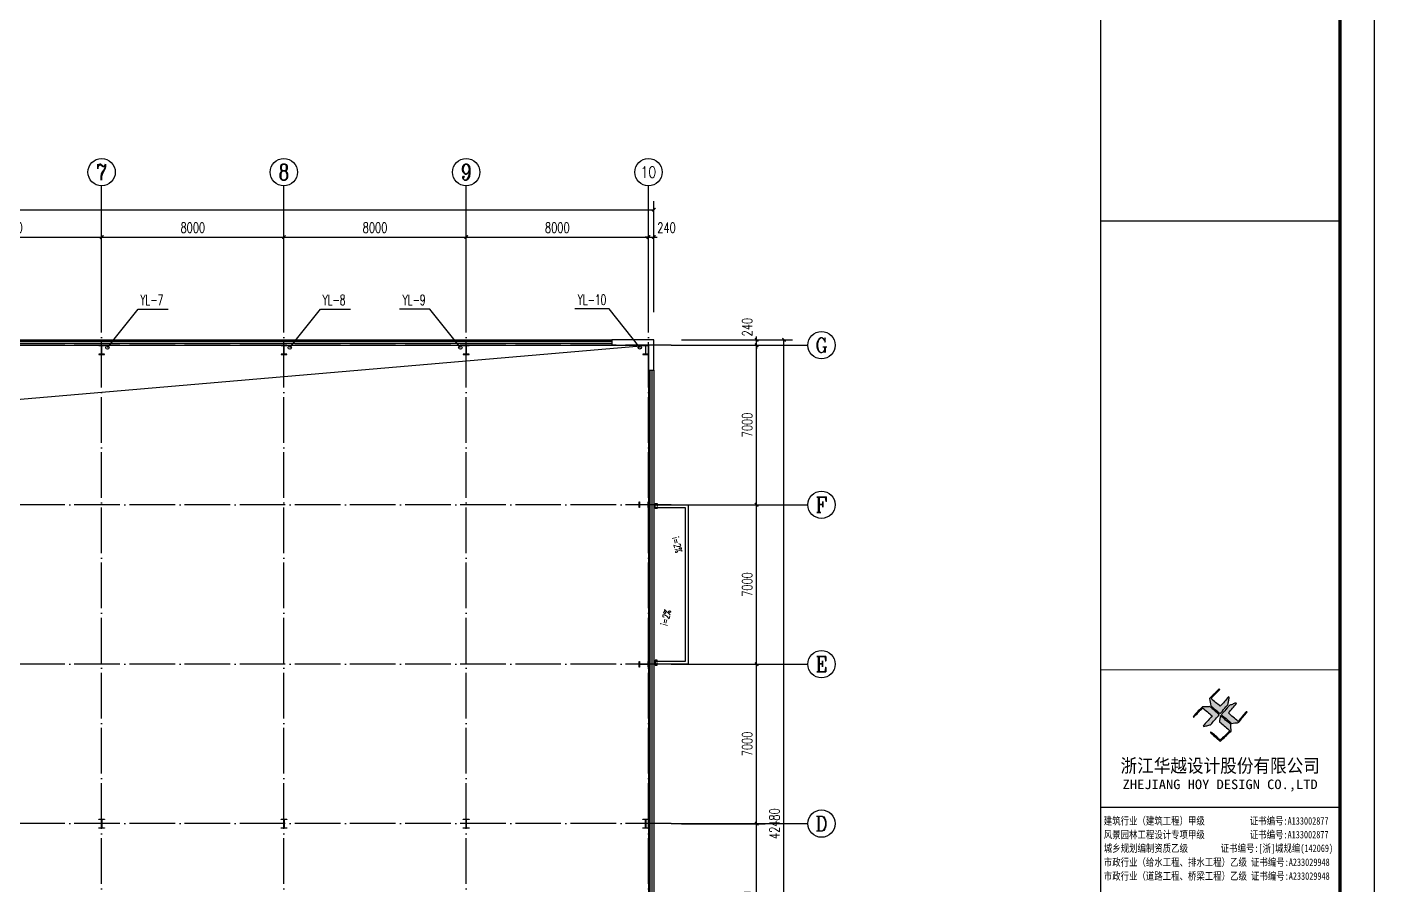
# Model space of a CAD drawing. Extents: x -173214 to 1102988, y -234847 to 675458.
# Drawn here: x 237987 to 297117, y 353760 to 391428 of the extents above; entities that cross this region are included whole.
import ezdxf
from ezdxf.enums import TextEntityAlignment as Align

# ---------------------------------------------------------------- set-up
doc = ezdxf.new("R2010")
doc.units = 0
doc.header["$LTSCALE"] = 1000
doc.header["$MEASUREMENT"] = 0
doc.linetypes.add('DASH', pattern=[0.35, 0.25, -0.1])
doc.linetypes.add('DOTE', pattern=[2.42, 2, -0.2, 0.02, -0.2])
doc.layers.get('Defpoints').update_dxf_attribs({"color": 250})
for name, color, linetype in [('0 - 屋顶线', 150, 'Continuous'), ('0 - 梁柱', 3, 'Continuous'), ('0-建筑立面', 255, 'Continuous'), ('AXIS', 171, 'Continuous'), ('AXIS_TEXT', 7, 'Continuous'), ('DIM_SYMB', 171, 'Continuous'), ('DIM_雨水', 3, 'Continuous'), ('DOTE', 8, 'DOTE'), ('LVTRY', 6, 'Continuous'), ('PUB_TEXT', 7, 'Continuous'), ('PUB_TITLE', 171, 'Continuous'), ('TK', 4, 'Continuous'), ('TWT_TEXT', 7, 'Continuous'), ('VPIPE-雨水', 4, 'Continuous'), ('WALL-PARAPET', 6, 'Continuous'), ('WINDOW', 140, 'Continuous')]:
    doc.layers.add(name, color=color, linetype=linetype)
doc.styles.add('-宋体', font='', dxfattribs={"width": 0.8})
doc.styles.add('_TCH_AXIS', font='COMPLEX', dxfattribs={"bigfont": 'GBCBIG'})
doc.styles.add('_TCH_DIM', font='SIMPLEX', dxfattribs={"bigfont": 'GBCBIG'})
doc.styles.add('_TCH_DIM_T3', font='SIMPLEX', dxfattribs={"width": 0.705882, "bigfont": 'GBCBIG'})
doc.styles.add('_TWT_SERIAL', font='COMPLEX', dxfattribs={"width": 0.8, "height": 3, "bigfont": 'HZTXT'})
doc.styles.add('COMPLEX', font='COMPLEX')
doc.styles.add('HT', font='simhei.ttf', dxfattribs={"width": 0.8})
doc.styles.add('图签黑体', font='simhei.ttf', dxfattribs={"height": 550})
doc.styles.get('-宋体').set_extended_font_data('SimSun')
doc.dimstyles.new('_TCH_ARCH&&150', dxfattribs={"dimtxt": 446.25, "dimasz": 150, "dimexe": 375, "dimexo": 450, "dimgap": 189.375, "dimtad": 1, "dimdec": 0, "dimzin": 0, "dimdsep": 46, "dimtxsty": '_TCH_DIM_T3', "dimblk": 'ARCHTICK', "dimcen": 0.09, "dimclrt": 7, "dimazin": 2, "dimtfac": 1, "dimtdec": 0, "dimtix": 1, "dimtmove": 2, "dimatfit": 3, "dimfxl": 0, "dimtolj": 1, "dimtzin": 0, "dimarcsym": 0})

# ---------------------------------------------------------------- blocks, each defined once
blk = doc.blocks.new('A$C670E4FA6')
at = {"layer": '0 - 梁柱'}
h = blk.add_hatch(color=256, dxfattribs=at)
h.paths.add_polyline_path([(125, 0), (0, 0), (0, 12), (120, 12), (120, 200), (125, 200)])
h.paths.add_polyline_path([(250, 0), (125, 0), (125, 200), (130, 200), (130, 12), (250, 12)])
h.paths.add_polyline_path([(250, 388), (130, 388), (130, 200), (125, 200), (125, 400), (250, 400)])
h.paths.add_polyline_path([(125, 200), (120, 200), (120, 388), (0, 388), (0, 400), (125, 400)])
blk.add_lwpolyline([(0, 400), (0, 388), (120, 388), (120, 12), (0, 12), (0, 0), (250, 0), (250, 12), (130, 12), (130, 388), (250, 388), (250, 400)], close=True, dxfattribs=at)
blk = doc.blocks.new('A$C053D6479')
at = {"layer": 'PUB_TITLE'}
h = blk.add_hatch(color=256, dxfattribs=at)
h.dxf.hatch_style = 1
edge = h.paths.add_edge_path()
edge.add_spline(control_points=[(1026, 827), (1105, 920), (1188, 1008), (1266, 1102)], knot_values=[13, 13, 13, 13, 14, 14, 14, 14], degree=3, periodic=0)
edge.add_spline(control_points=[(1266, 1102), (1258, 1111), (1249, 1119), (1239, 1116)], knot_values=[12, 12, 12, 12, 13, 13, 13, 13], degree=3, periodic=0)
edge.add_spline(control_points=[(1239, 1116), (1210, 1107), (1179, 1092), (1144, 1077)], knot_values=[11, 11, 11, 11, 12, 12, 12, 12], degree=3, periodic=0)
edge.add_spline(control_points=[(1144, 1077), (1109, 1063), (1069, 1053), (1047, 1038)], knot_values=[10, 10, 10, 10, 11, 11, 11, 11], degree=3, periodic=0)
edge.add_spline(control_points=[(1047, 1038), (1028, 1026), (1007, 992), (991, 972)], knot_values=[9, 9, 9, 9, 10, 10, 10, 10], degree=3, periodic=0)
edge.add_spline(control_points=[(991, 972), (942, 913), (899, 868), (849, 810)], knot_values=[8, 8, 8, 8, 9, 9, 9, 9], degree=3, periodic=0)
edge.add_spline(control_points=[(849, 810), (842, 801), (822, 776), (822, 775)], knot_values=[7, 7, 7, 7, 8, 8, 8, 8], degree=3, periodic=0)
edge.add_spline(control_points=[(822, 775), (823, 771), (848, 752), (859, 744)], knot_values=[6, 6, 6, 6, 7, 7, 7, 7], degree=3, periodic=0)
edge.add_spline(control_points=[(859, 744), (949, 670), (1035, 592), (1122, 521)], knot_values=[5, 5, 5, 5, 6, 6, 6, 6], degree=3, periodic=0)
edge.add_spline(control_points=[(1122, 521), (1153, 527), (1185, 530), (1217, 533)], knot_values=[4, 4, 4, 4, 5, 5, 5, 5], degree=3, periodic=0)
edge.add_spline(control_points=[(1217, 533), (1246, 535), (1293, 532), (1316, 542)], knot_values=[3, 3, 3, 3, 4, 4, 4, 4], degree=3, periodic=0)
edge.add_spline(control_points=[(1316, 542), (1327, 547), (1338, 565), (1349, 579)], knot_values=[2, 2, 2, 2, 3, 3, 3, 3], degree=3, periodic=0)
edge.add_spline(control_points=[(1349, 579), (1423, 670), (1507, 759), (1572, 848)], knot_values=[1, 1, 1, 1, 2, 2, 2, 2], degree=3, periodic=0)
edge.add_spline(control_points=[(1572, 848), (1564, 852), (1561, 861), (1551, 862)], knot_values=[0, 0, 0, 0, 1, 1, 1, 1], degree=3, periodic=0)
edge.add_spline(control_points=[(1551, 862), (1469, 769), (1393, 671), (1310, 579)], knot_values=[15, 15, 15, 15, 16, 16, 16, 16], degree=3, periodic=0)
edge.add_spline(control_points=[(1310, 579), (1216, 662), (1118, 742), (1026, 827)], knot_values=[14, 14, 14, 14, 15, 15, 15, 15], degree=3, periodic=0)
at = {"layer": 'TK'}
h = blk.add_hatch(color=256, dxfattribs=at)
h.dxf.hatch_style = 2
edge = h.paths.add_edge_path()
edge.add_spline(control_points=[(728, 856), (728, 856), (728, 856), (719, 864), (651, 922), (580, 978), (514, 1036), (509, 1106), (488, 1176), (479, 1247), (570, 1343), (663, 1436), (758, 1526), (764, 1523), (768, 1518), (774, 1515), (693, 1422), (599, 1343), (520, 1249), (607, 1171), (698, 1096), (789, 1021), (874, 1109), (950, 1206), (1031, 1298), (1066, 1286), (1054, 1262), (1045, 1224), (1036, 1188), (1031, 1158), (1024, 1121), (1020, 1104), (1017, 1085), (1012, 1071), (1004, 1052), (976, 1026), (956, 1003), (906, 946), (866, 899), (814, 839), (806, 829), (789, 806), (787, 806), (777, 804), (728, 856)], knot_values=[0, 0, 0, 0, 0.005, 0.01, 1, 1, 1, 2, 2, 2, 3, 3, 3, 4, 4, 4, 5, 5, 5, 6, 6, 6, 7, 7, 7, 8, 8, 8, 9, 9, 9, 10, 10, 10, 11, 11, 11, 12, 12, 12, 13, 13, 13, 14, 14, 14, 14], degree=3, periodic=0)
h = blk.add_hatch(color=256, dxfattribs=at)
h.dxf.hatch_style = 2
edge = h.paths.add_edge_path()
edge.add_spline(control_points=[(366, 894), (366, 894), (366, 894), (270, 970), (183, 883), (101, 791), (16, 703), (-18, 714), (9, 735), (28, 755), (103, 838), (192, 930), (266, 1005), (319, 1009), (387, 1005), (442, 1007), (456, 1008), (472, 1011), (485, 1007), (507, 1000), (534, 967), (555, 949), (624, 891), (699, 833), (760, 773), (689, 691), (614, 604), (539, 517), (529, 505), (516, 487), (506, 482), (492, 475), (469, 472), (452, 467), (416, 456), (383, 448), (342, 438), (323, 433), (297, 422), (293, 440), (291, 452), (313, 470), (322, 480), (400, 566), (477, 652), (553, 736), (460, 815), (366, 894)], knot_values=[0, 0, 0, 0, 0.005, 0.01, 1, 1, 1, 2, 2, 2, 3, 3, 3, 4, 4, 4, 5, 5, 5, 6, 6, 6, 7, 7, 7, 8, 8, 8, 9, 9, 9, 10, 10, 10, 11, 11, 11, 12, 12, 12, 13, 13, 13, 14, 14, 14, 15, 15, 15, 15], degree=3, periodic=0)
h = blk.add_hatch(color=256, dxfattribs=at)
h.dxf.hatch_style = 2
edge = h.paths.add_edge_path()
edge.add_spline(control_points=[(511, 261), (511, 261), (511, 261), (516, 267), (609, 192), (696, 111), (785, 33), (883, 118), (977, 208), (1070, 298), (992, 373), (892, 456), (803, 534), (791, 544), (768, 561), (766, 569), (761, 588), (776, 634), (780, 655), (785, 690), (788, 721), (795, 746), (897, 661), (998, 576), (1097, 490), (1100, 425), (1106, 361), (1107, 294), (1018, 207), (925, 121), (830, 33), (818, 21), (800, 0), (787, 0), (768, -1), (725, 49), (712, 60), (662, 103), (616, 143), (568, 186), (545, 207), (518, 224), (499, 250), (501, 259), (511, 261)], knot_values=[0, 0, 0, 0, 0.005, 0.01, 1, 1, 1, 2, 2, 2, 3, 3, 3, 4, 4, 4, 5, 5, 5, 6, 6, 6, 7, 7, 7, 8, 8, 8, 9, 9, 9, 10, 10, 10, 11, 11, 11, 12, 12, 12, 13, 13, 13, 14, 14, 14, 14], degree=3, periodic=0)
for points, knots in [([(1031, 1298), (1066, 1286), (1054, 1262), (1045, 1224), (1036, 1188), (1031, 1158), (1024, 1121), (1020, 1104), (1017, 1085), (1012, 1071), (1004, 1052), (976, 1026), (956, 1003), (906, 946), (866, 899), (814, 839), (806, 829), (789, 806), (787, 806), (777, 804), (728, 856), (719, 864), (651, 922), (580, 978), (514, 1036), (509, 1106), (488, 1176), (479, 1247), (570, 1343), (663, 1436), (758, 1526), (764, 1523), (768, 1518), (774, 1515), (693, 1422), (599, 1343), (520, 1249), (607, 1171), (698, 1096), (789, 1021), (874, 1109), (950, 1206), (1031, 1298)], [0, 0, 0, 0, 1, 1, 1, 2, 2, 2, 3, 3, 3, 4, 4, 4, 5, 5, 5, 6, 6, 6, 7, 7, 7, 8, 8, 8, 9, 9, 9, 10, 10, 10, 11, 11, 11, 12, 12, 12, 13, 13, 13, 14, 14, 14, 14]), ([(555, 949), (624, 891), (699, 833), (760, 773), (689, 691), (614, 604), (539, 517), (529, 505), (516, 487), (506, 482), (492, 475), (469, 472), (452, 467), (416, 456), (383, 448), (342, 438), (323, 433), (297, 422), (293, 440), (291, 452), (313, 470), (322, 480), (400, 566), (477, 652), (553, 736), (460, 815), (366, 894), (270, 970), (183, 883), (101, 791), (16, 703), (-18, 714), (9, 735), (28, 755), (103, 838), (192, 930), (266, 1005), (319, 1009), (387, 1005), (442, 1007), (456, 1008), (472, 1011), (485, 1007), (507, 1000), (534, 967), (555, 949)], [0, 0, 0, 0, 1, 1, 1, 2, 2, 2, 3, 3, 3, 4, 4, 4, 5, 5, 5, 6, 6, 6, 7, 7, 7, 8, 8, 8, 9, 9, 9, 10, 10, 10, 11, 11, 11, 12, 12, 12, 13, 13, 13, 14, 14, 14, 15, 15, 15, 15]), ([(1551, 862), (1561, 861), (1564, 852), (1572, 848), (1507, 759), (1423, 670), (1349, 579), (1338, 565), (1327, 547), (1316, 542), (1293, 532), (1246, 535), (1217, 533), (1185, 530), (1153, 527), (1122, 521), (1035, 592), (949, 670), (859, 744), (848, 752), (823, 771), (822, 775), (822, 776), (842, 801), (849, 810), (899, 868), (942, 913), (991, 972), (1007, 992), (1028, 1026), (1047, 1038), (1069, 1053), (1109, 1063), (1144, 1077), (1179, 1092), (1210, 1107), (1239, 1116), (1249, 1119), (1258, 1111), (1266, 1102), (1188, 1008), (1105, 920), (1026, 827), (1118, 742), (1216, 662), (1310, 579), (1393, 671), (1469, 769), (1551, 862)], [0, 0, 0, 0, 1, 1, 1, 2, 2, 2, 3, 3, 3, 4, 4, 4, 5, 5, 5, 6, 6, 6, 7, 7, 7, 8, 8, 8, 9, 9, 9, 10, 10, 10, 11, 11, 11, 12, 12, 12, 13, 13, 13, 14, 14, 14, 15, 15, 15, 16, 16, 16, 16]), ([(1097, 490), (1100, 425), (1106, 361), (1107, 294), (1018, 207), (925, 121), (830, 33), (818, 21), (800, 0), (787, 0), (768, -1), (725, 49), (712, 60), (662, 103), (616, 143), (568, 186), (545, 207), (518, 224), (499, 250), (501, 259), (511, 261), (516, 267), (609, 192), (696, 111), (785, 33), (883, 118), (977, 208), (1070, 298), (992, 373), (892, 456), (803, 534), (791, 544), (768, 561), (766, 569), (761, 588), (776, 634), (780, 655), (785, 690), (788, 721), (795, 746), (897, 661), (998, 576), (1097, 490)], [0, 0, 0, 0, 1, 1, 1, 2, 2, 2, 3, 3, 3, 4, 4, 4, 5, 5, 5, 6, 6, 6, 7, 7, 7, 8, 8, 8, 9, 9, 9, 10, 10, 10, 11, 11, 11, 12, 12, 12, 13, 13, 13, 14, 14, 14, 14])]:
    blk.add_open_spline(points, degree=3, knots=knots, dxfattribs=at)
blk = doc.blocks.new('GeYuanFrame_18756530', base_point=(20.09, 4.53))
at = {"layer": 'TK'}
blk.add_line((781.09, 316.93), (851.09, 316.93), dxfattribs=at)
blk.add_lwpolyline([(20.09, 4.53), (20.09, 598.53), (861.09, 598.53), (861.09, 4.53)], close=True, dxfattribs=at)
at = {"layer": 'TK', "const_width": 1}
blk.add_lwpolyline([(45.09, 588.53), (851.09, 588.53), (851.09, 14.53), (45.09, 14.53)], close=True, dxfattribs=at)
at = {"layer": 'TK'}
for points, const_width in [([(781.09, 588.53), (781.09, 14.53)], 0.4), ([(781.09, 488.5), (851.09, 488.5)], 0.35), ([(781.09, 357.14), (851.09, 357.14)], 0.35)]:
    blk.add_lwpolyline(points, dxfattribs=dict(at, const_width=const_width))
at = {"layer": 'PUB_TITLE', "xscale": 0.01000000000021828, "yscale": 0.01000000000021828, "zscale": 0.01}
blk.add_blockref('A$C053D6479', (808.19, 336.27), dxfattribs=at)
at = {"layer": 'TK'}
for s, height, style, width, p in [('浙江华越设计股份有限公司', 3.96, 'HT', 0.9, (816.07, 329.16)), ('ZHEJIANG HOY DESIGN CO.,LTD', 2.8, '图签黑体', 1.11, (816.06, 323.29))]:
    blk.add_text(s, height=height, dxfattribs=dict(at, style=style, width=width)).set_placement(p, align=Align.MIDDLE)
at = {"layer": 'TK', "style": '-宋体', "width": 0.8}
for s, p in [('建筑行业（建筑工程）甲级           证书编号:A133002877', (782, 311.83)), ('风景园林工程设计专项甲级           证书编号:A133002877', (782, 307.81)), ('城乡规划编制资质乙级        证书编号:[浙]城规编(142069)', (782, 303.82)), ('市政行业（给水工程、排水工程）乙级 证书编号:A233029948', (782, 299.74)), ('市政行业（道路工程、桥梁工程）乙级 证书编号:A233029948', (782, 295.69))]:
    blk.add_text(s, height=2.2, dxfattribs=at).set_placement(p)
blk = doc.blocks.new('$TCHSYS$WIN2D')
for p, q in [((-0.5, 0.5), (0.5, 0.5)), ((-0.5, 0.5), (-0.5, -0.5)), ((0.5, 0.5), (0.5, -0.5)), ((0.5, 0.16667), (-0.5, 0.16667)), ((0.5, -0.16667), (-0.5, -0.16667)), ((-0.5, -0.5), (0.5, -0.5))]:
    blk.add_line(p, q)
blk = doc.blocks.new('_AXISO')
blk.add_circle((0, 0), 0.5)
at = {"layer": 'AXIS_TEXT', "style": 'COMPLEX', "width": 1.041667}
blk.add_attdef('A', text='', height=0.56, dxfattribs=at).set_placement((-0.25, -0.28), (0.25, -0.28), align=Align.FIT)
blk = doc.blocks.new('_ArchTick')
at = {"color": 0, "linetype": 'ByBlock', "const_width": 0.4}
blk.add_lwpolyline([(-0.5, -0.5), (0.5, 0.5)], dxfattribs=at)
blk = doc.blocks.new('*D175')
at = {"layer": 'AXIS', "color": 0, "lineweight": -2}
for p, q in [((193026, 378905), (193026, 383780)), ((265506, 378905), (265506, 383780)), ((193026, 383405), (265506, 383405))]:
    blk.add_line(p, q, dxfattribs=at)
at = {"layer": 'Defpoints', "color": 0}
for p in [(265506, 383405), (193026, 378455), (265506, 378455)]:
    blk.add_point(p, dxfattribs=at)
at = {"layer": 'AXIS', "color": 0, "lineweight": -2, "xscale": 150, "yscale": 150, "zscale": 150, "rotation": 180}
blk.add_blockref('_ArchTick', (193026, 383405), dxfattribs=at)
at = {"layer": 'AXIS', "color": 0, "lineweight": -2, "xscale": 150, "yscale": 150, "zscale": 150}
blk.add_blockref('_ArchTick', (265506, 383405), dxfattribs=at)
at = {"layer": 'AXIS', "color": 7, "insert": (229266, 383818), "char_height": 446.2, "attachment_point": 5, "style": '_TCH_DIM_T3'}
blk.add_mtext('\\A1;72480', dxfattribs=at)
blk = doc.blocks.new('*D183')
at = {"layer": 'AXIS', "color": 0, "lineweight": -2}
for p, q in [((233266, 378905), (233266, 382580)), ((241266, 378905), (241266, 382580)), ((233266, 382205), (241266, 382205))]:
    blk.add_line(p, q, dxfattribs=at)
at = {"layer": 'Defpoints', "color": 0}
for p in [(241266, 382205), (233266, 378455), (241266, 378455)]:
    blk.add_point(p, dxfattribs=at)
at = {"layer": 'AXIS', "color": 0, "lineweight": -2, "xscale": 150, "yscale": 150, "zscale": 150, "rotation": 180}
blk.add_blockref('_ArchTick', (233266, 382205), dxfattribs=at)
at = {"layer": 'AXIS', "color": 0, "lineweight": -2, "xscale": 150, "yscale": 150, "zscale": 150}
blk.add_blockref('_ArchTick', (241266, 382205), dxfattribs=at)
at = {"layer": 'AXIS', "color": 7, "insert": (237266, 382618), "char_height": 446.2, "attachment_point": 5, "style": '_TCH_DIM_T3'}
blk.add_mtext('\\A1;8000', dxfattribs=at)
blk = doc.blocks.new('*D184')
at = {"layer": 'AXIS', "color": 0, "lineweight": -2}
for p, q in [((241266, 378905), (241266, 382580)), ((249266, 378905), (249266, 382580)), ((241266, 382205), (249266, 382205))]:
    blk.add_line(p, q, dxfattribs=at)
at = {"layer": 'Defpoints', "color": 0}
for p in [(249266, 382205), (241266, 378455), (249266, 378455)]:
    blk.add_point(p, dxfattribs=at)
at = {"layer": 'AXIS', "color": 0, "lineweight": -2, "xscale": 150, "yscale": 150, "zscale": 150, "rotation": 180}
blk.add_blockref('_ArchTick', (241266, 382205), dxfattribs=at)
at = {"layer": 'AXIS', "color": 0, "lineweight": -2, "xscale": 150, "yscale": 150, "zscale": 150}
blk.add_blockref('_ArchTick', (249266, 382205), dxfattribs=at)
at = {"layer": 'AXIS', "color": 7, "insert": (245266, 382618), "char_height": 446.2, "attachment_point": 5, "style": '_TCH_DIM_T3'}
blk.add_mtext('\\A1;8000', dxfattribs=at)
blk = doc.blocks.new('*D185')
at = {"layer": 'AXIS', "color": 0, "lineweight": -2}
for p, q in [((249266, 378905), (249266, 382580)), ((257266, 378905), (257266, 382580)), ((249266, 382205), (257266, 382205))]:
    blk.add_line(p, q, dxfattribs=at)
at = {"layer": 'Defpoints', "color": 0}
for p in [(257266, 382205), (249266, 378455), (257266, 378455)]:
    blk.add_point(p, dxfattribs=at)
at = {"layer": 'AXIS', "color": 0, "lineweight": -2, "xscale": 150, "yscale": 150, "zscale": 150, "rotation": 180}
blk.add_blockref('_ArchTick', (249266, 382205), dxfattribs=at)
at = {"layer": 'AXIS', "color": 0, "lineweight": -2, "xscale": 150, "yscale": 150, "zscale": 150}
blk.add_blockref('_ArchTick', (257266, 382205), dxfattribs=at)
at = {"layer": 'AXIS', "color": 7, "insert": (253266, 382618), "char_height": 446.2, "attachment_point": 5, "style": '_TCH_DIM_T3'}
blk.add_mtext('\\A1;8000', dxfattribs=at)
blk = doc.blocks.new('*D186')
at = {"layer": 'AXIS', "color": 0, "lineweight": -2}
for p, q in [((257266, 378905), (257266, 382580)), ((265266, 378905), (265266, 382580)), ((257266, 382205), (265266, 382205))]:
    blk.add_line(p, q, dxfattribs=at)
at = {"layer": 'Defpoints', "color": 0}
for p in [(265266, 382205), (257266, 378455), (265266, 378455)]:
    blk.add_point(p, dxfattribs=at)
at = {"layer": 'AXIS', "color": 0, "lineweight": -2, "xscale": 150, "yscale": 150, "zscale": 150, "rotation": 180}
blk.add_blockref('_ArchTick', (257266, 382205), dxfattribs=at)
at = {"layer": 'AXIS', "color": 0, "lineweight": -2, "xscale": 150, "yscale": 150, "zscale": 150}
blk.add_blockref('_ArchTick', (265266, 382205), dxfattribs=at)
at = {"layer": 'AXIS', "color": 7, "insert": (261266, 382618), "char_height": 446.2, "attachment_point": 5, "style": '_TCH_DIM_T3'}
blk.add_mtext('\\A1;8000', dxfattribs=at)
blk = doc.blocks.new('*D187')
at = {"layer": 'AXIS', "color": 0, "lineweight": -2}
for p, q in [((265266, 378905), (265266, 382580)), ((265506, 378905), (265506, 382580)), ((265266, 382205), (265116, 382205)), ((265266, 382205), (265506, 382205)), ((265506, 382205), (265656, 382205))]:
    blk.add_line(p, q, dxfattribs=at)
at = {"layer": 'Defpoints', "color": 0}
for p in [(265506, 382205), (265266, 378455), (265506, 378455)]:
    blk.add_point(p, dxfattribs=at)
at = {"layer": 'AXIS', "color": 0, "lineweight": -2, "xscale": 150, "yscale": 150, "zscale": 150}
blk.add_blockref('_ArchTick', (265266, 382205), dxfattribs=at)
at = {"layer": 'AXIS', "color": 0, "lineweight": -2, "xscale": 150, "yscale": 150, "zscale": 150, "rotation": 180}
blk.add_blockref('_ArchTick', (265506, 382205), dxfattribs=at)
at = {"layer": 'AXIS', "color": 7, "insert": (266061, 382618), "char_height": 446.2, "attachment_point": 5, "style": '_TCH_DIM_T3'}
blk.add_mtext('\\A1;240', dxfattribs=at)
blk = doc.blocks.new('*D197')
at = {"layer": 'AXIS', "color": 0, "lineweight": -2}
for p, q in [((266716, 377695), (271591, 377695)), ((271216, 335215), (271216, 377695)), ((266716, 335215), (271591, 335215))]:
    blk.add_line(p, q, dxfattribs=at)
at = {"layer": 'Defpoints', "color": 0}
for p in [(266266, 377695), (271216, 377695), (266266, 335215)]:
    blk.add_point(p, dxfattribs=at)
at = {"layer": 'AXIS', "color": 0, "lineweight": -2, "xscale": 150, "yscale": 150, "zscale": 150}
for p, rotation in [((271216, 377695), 90), ((271216, 335215), 270)]:
    blk.add_blockref('_ArchTick', p, dxfattribs=dict(at, rotation=rotation))
at = {"layer": 'AXIS', "color": 7, "insert": (270803, 356455), "char_height": 446.2, "attachment_point": 5, "rotation": 90, "style": '_TCH_DIM_T3'}
blk.add_mtext('\\A1;42480', dxfattribs=at)
blk = doc.blocks.new('*D201')
at = {"layer": 'AXIS', "color": 0, "lineweight": -2}
for p, q in [((266716, 356455), (270391, 356455)), ((270016, 349455), (270016, 356455)), ((266716, 349455), (270391, 349455))]:
    blk.add_line(p, q, dxfattribs=at)
at = {"layer": 'Defpoints', "color": 0}
for p in [(266266, 356455), (270016, 356455), (266266, 349455)]:
    blk.add_point(p, dxfattribs=at)
at = {"layer": 'AXIS', "color": 0, "lineweight": -2, "xscale": 150, "yscale": 150, "zscale": 150}
for p, rotation in [((270016, 356455), 90), ((270016, 349455), 270)]:
    blk.add_blockref('_ArchTick', p, dxfattribs=dict(at, rotation=rotation))
at = {"layer": 'AXIS', "color": 7, "insert": (269603, 352955), "char_height": 446.2, "attachment_point": 5, "rotation": 90, "style": '_TCH_DIM_T3'}
blk.add_mtext('\\A1;7000', dxfattribs=at)
blk = doc.blocks.new('*D202')
at = {"layer": 'AXIS', "color": 0, "lineweight": -2}
for p, q in [((266716, 363455), (270391, 363455)), ((270016, 356455), (270016, 363455)), ((266716, 356455), (270391, 356455))]:
    blk.add_line(p, q, dxfattribs=at)
at = {"layer": 'Defpoints', "color": 0}
for p in [(266266, 363455), (270016, 363455), (266266, 356455)]:
    blk.add_point(p, dxfattribs=at)
at = {"layer": 'AXIS', "color": 0, "lineweight": -2, "xscale": 150, "yscale": 150, "zscale": 150}
for p, rotation in [((270016, 363455), 90), ((270016, 356455), 270)]:
    blk.add_blockref('_ArchTick', p, dxfattribs=dict(at, rotation=rotation))
at = {"layer": 'AXIS', "color": 7, "insert": (269603, 359955), "char_height": 446.2, "attachment_point": 5, "rotation": 90, "style": '_TCH_DIM_T3'}
blk.add_mtext('\\A1;7000', dxfattribs=at)
blk = doc.blocks.new('*D203')
at = {"layer": 'AXIS', "color": 0, "lineweight": -2}
for p, q in [((266716, 370455), (270391, 370455)), ((270016, 363455), (270016, 370455)), ((266716, 363455), (270391, 363455))]:
    blk.add_line(p, q, dxfattribs=at)
at = {"layer": 'Defpoints', "color": 0}
for p in [(266266, 370455), (270016, 370455), (266266, 363455)]:
    blk.add_point(p, dxfattribs=at)
at = {"layer": 'AXIS', "color": 0, "lineweight": -2, "xscale": 150, "yscale": 150, "zscale": 150}
for p, rotation in [((270016, 370455), 90), ((270016, 363455), 270)]:
    blk.add_blockref('_ArchTick', p, dxfattribs=dict(at, rotation=rotation))
at = {"layer": 'AXIS', "color": 7, "insert": (269603, 366955), "char_height": 446.2, "attachment_point": 5, "rotation": 90, "style": '_TCH_DIM_T3'}
blk.add_mtext('\\A1;7000', dxfattribs=at)
blk = doc.blocks.new('*D204')
at = {"layer": 'AXIS', "color": 0, "lineweight": -2}
for p, q in [((266716, 377455), (270391, 377455)), ((270016, 370455), (270016, 377455)), ((266716, 370455), (270391, 370455))]:
    blk.add_line(p, q, dxfattribs=at)
at = {"layer": 'Defpoints', "color": 0}
for p in [(266266, 377455), (270016, 377455), (266266, 370455)]:
    blk.add_point(p, dxfattribs=at)
at = {"layer": 'AXIS', "color": 0, "lineweight": -2, "xscale": 150, "yscale": 150, "zscale": 150}
for p, rotation in [((270016, 377455), 90), ((270016, 370455), 270)]:
    blk.add_blockref('_ArchTick', p, dxfattribs=dict(at, rotation=rotation))
at = {"layer": 'AXIS', "color": 7, "insert": (269603, 373955), "char_height": 446.2, "attachment_point": 5, "rotation": 90, "style": '_TCH_DIM_T3'}
blk.add_mtext('\\A1;7000', dxfattribs=at)
blk = doc.blocks.new('*D205')
at = {"layer": 'AXIS', "color": 0, "lineweight": -2}
for p, q in [((270016, 377695), (270016, 377845)), ((266716, 377695), (270391, 377695)), ((266716, 377455), (270391, 377455)), ((270016, 377455), (270016, 377695)), ((270016, 377455), (270016, 377305))]:
    blk.add_line(p, q, dxfattribs=at)
at = {"layer": 'Defpoints', "color": 0}
for p in [(266266, 377695), (266266, 377455), (270016, 377695)]:
    blk.add_point(p, dxfattribs=at)
at = {"layer": 'AXIS', "color": 0, "lineweight": -2, "xscale": 150, "yscale": 150, "zscale": 150}
for p, rotation in [((270016, 377695), 270), ((270016, 377455), 90)]:
    blk.add_blockref('_ArchTick', p, dxfattribs=dict(at, rotation=rotation))
at = {"layer": 'AXIS', "color": 7, "insert": (269603, 378250), "char_height": 446.2, "attachment_point": 5, "rotation": 90, "style": '_TCH_DIM_T3'}
blk.add_mtext('\\A1;240', dxfattribs=at)

msp = doc.modelspace()

# ---------------------------------------------------------------- linework, layer by layer
at = {"layer": '0 - 屋顶线', "color": 8}
msp.add_lwpolyline([(193265.9, 335455.4), (200413.7, 371891), (265265.9, 377455.4)], dxfattribs=at)
at = {"layer": '0 - 屋顶线'}
for points in [[(265505.9, 370455.4), (267005.9, 370455.4), (267005.9, 363755.4), (267005.9, 363455.4), (265505.9, 363455.4)], [(265505.9, 370335.4), (266885.9, 370335.4), (266885.9, 363755.4), (266885.9, 363575.4), (265505.9, 363575.4)]]:
    msp.add_lwpolyline(points, dxfattribs=at)
at = {"layer": 'AXIS'}
for p, q in [((241265.9, 378455.4), (241265.9, 384455.4)), ((249265.9, 378455.4), (249265.9, 384455.4)), ((257265.9, 378455.4), (257265.9, 384455.4)), ((265265.9, 378455.4), (265265.9, 384455.4)), ((266265.9, 377455.4), (272265.9, 377455.4)), ((266265.9, 370455.4), (272265.9, 370455.4)), ((266265.9, 363455.4), (272265.9, 363455.4)), ((266265.9, 356455.4), (272265.9, 356455.4))]:
    msp.add_line(p, q, dxfattribs=at)
at = {"layer": 'DIM_SYMB'}
for points in [[(266565.8, 367519.1, 0, 0, 0), (266072.5, 369448.1, 80, 0, 0), (265998.1, 369738.8, 0, 0, 0)], [(266565.8, 366571.7, 0, 0, 0), (266065.9, 364617.1, 80, 0, 0), (265991.6, 364326.5, 0, 0, 0)]]:
    msp.add_lwpolyline(points, format="xyseb", dxfattribs=at)
at = {"layer": 'DIM_雨水'}
for p, q in [((241520.6, 377355.3), (242866.8, 379040)), ((242866.8, 379040), (244186.1, 379040)), ((249520.6, 377355.3), (250866.8, 379040)), ((250866.8, 379040), (252186.1, 379040)), ((255665.1, 379040), (254345.7, 379040)), ((257011.2, 377355.3), (255665.1, 379040)), ((263540.1, 379047.2), (262030.5, 379047.2)), ((264886.2, 377362.6), (263540.1, 379047.2))]:
    msp.add_line(p, q, dxfattribs=at)
at = {"layer": 'DOTE'}
for p, q in [((241265.9, 334455.4), (241265.9, 378455.4)), ((249265.9, 334455.4), (249265.9, 378455.4)), ((257265.9, 334455.4), (257265.9, 378455.4)), ((265265.9, 334455.4), (265265.9, 378455.4)), ((266265.9, 377455.4), (192265.9, 377455.4)), ((266265.9, 370455.4), (192265.9, 370455.4)), ((266265.9, 363455.4), (192265.9, 363455.4)), ((266265.9, 356455.4), (192265.9, 356455.4))]:
    msp.add_line(p, q, dxfattribs=at)
at = {"layer": 'LVTRY', "linetype": 'DASH', "ltscale": 0.5}
for points in [[(265555.9, 370285.4), (265555.9, 370505.4), (265655.9, 370505.4), (265655.9, 370285.4)], [(265555.9, 363625.4), (265555.9, 363405.4), (265655.9, 363405.4), (265655.9, 363625.4)]]:
    msp.add_lwpolyline(points, close=True, dxfattribs=at)
at = {"layer": 'VPIPE-雨水', "linetype": 'Continuous'}
for centre in [(241520.6, 377355.3), (249520.6, 377355.3), (257011.2, 377355.3), (264886.2, 377362.6)]:
    msp.add_circle(centre, 75, dxfattribs=at)
at = {"layer": 'WALL-PARAPET'}
for p, q in [((265505.9, 377695.4), (263665.9, 377695.4)), ((263665.9, 377695.4), (263665.9, 377455.4)), ((263665.9, 377455.4), (265265.9, 377455.4)), ((265265.9, 377455.4), (265265.9, 376355.4)), ((265505.9, 376355.4), (265505.9, 377695.4)), ((265265.9, 376355.4), (265505.9, 376355.4))]:
    msp.add_line(p, q, dxfattribs=at)

# ---------------------------------------------------------------- block references
at = {"layer": '0 - 梁柱', "rotation": 180}
for p in [(241390.9, 377455.4), (249390.9, 377455.4), (257390.9, 377455.4), (265265.9, 377455.4)]:
    msp.add_blockref('A$C670E4FA6', p, dxfattribs=at)
at = {"layer": '0 - 梁柱', "xscale": -1, "rotation": 90}
for p in [(265265.9, 370580.4), (265265.9, 363580.4)]:
    msp.add_blockref('A$C670E4FA6', p, dxfattribs=at)
at = {"layer": '0 - 梁柱', "xscale": -1}
for p in [(241390.9, 356255.4), (249390.9, 356255.4), (257390.9, 356255.4), (265265.9, 356255.4)]:
    msp.add_blockref('A$C670E4FA6', p, dxfattribs=at)
at = {"layer": '0-建筑立面', "xscale": 150, "yscale": 150, "zscale": 150}
msp.add_blockref('GeYuanFrame_18756530', (170967.1, 310316.7), dxfattribs=at)
at = {"layer": 'AXIS'}
ref = msp.add_blockref('_AXISO', (241265.9, 385055.4), dxfattribs=dict(at, xscale=1200, yscale=1200, zscale=1200))
ref.add_attrib('A', '7', dxfattribs={"layer": 'AXIS_TEXT', "height": 698.9, "style": '_TCH_AXIS'}).set_placement((241032.9, 384705.9), (241498.9, 384705.9), align=Align.FIT)
ref = msp.add_blockref('_AXISO', (249265.9, 385055.4), dxfattribs=dict(at, xscale=1200, yscale=1200, zscale=1200))
ref.add_attrib('A', '8', dxfattribs={"layer": 'AXIS_TEXT', "height": 698.9, "style": '_TCH_AXIS'}).set_placement((249032.9, 384705.9), (249498.9, 384705.9), align=Align.FIT)
ref = msp.add_blockref('_AXISO', (257265.9, 385055.4), dxfattribs=dict(at, xscale=1200, yscale=1200, zscale=1200))
ref.add_attrib('A', '9', dxfattribs={"layer": 'AXIS_TEXT', "height": 698.9, "style": '_TCH_AXIS'}).set_placement((257032.9, 384705.9), (257498.9, 384705.9), align=Align.FIT)
ref = msp.add_blockref('_AXISO', (265265.9, 385055.4), dxfattribs=dict(at, xscale=1200, yscale=1200, zscale=1200))
ref.add_attrib('A', '10', dxfattribs={"layer": 'AXIS_TEXT', "height": 492.67, "style": '_TCH_AXIS'}).set_placement((264925.7, 384809.1), (265606.1, 384809.1), align=Align.FIT)
ref = msp.add_blockref('_AXISO', (272865.9, 377455.4), dxfattribs=dict(at, xscale=1200, yscale=1200, zscale=1200))
ref.add_attrib('A', 'G', dxfattribs={"layer": 'AXIS_TEXT', "height": 637.8, "style": '_TCH_AXIS'}).set_placement((272592.6, 377136.5), (273139.3, 377136.5), align=Align.FIT)
ref = msp.add_blockref('_AXISO', (272865.9, 370455.4), dxfattribs=dict(at, xscale=1200, yscale=1200, zscale=1200))
ref.add_attrib('A', 'F', dxfattribs={"layer": 'AXIS_TEXT', "height": 668.2, "style": '_TCH_AXIS'}).set_placement((272611.4, 370121.3), (273120.5, 370121.3), align=Align.FIT)
ref = msp.add_blockref('_AXISO', (272865.9, 363455.4), dxfattribs=dict(at, xscale=1200, yscale=1200, zscale=1200))
ref.add_attrib('A', 'E', dxfattribs={"layer": 'AXIS_TEXT', "height": 668.2, "style": '_TCH_AXIS'}).set_placement((272611.4, 363121.3), (273120.5, 363121.3), align=Align.FIT)
ref = msp.add_blockref('_AXISO', (272865.9, 356455.4), dxfattribs=dict(at, xscale=1200, yscale=1200, zscale=1200))
ref.add_attrib('A', 'D', dxfattribs={"layer": 'AXIS_TEXT', "height": 652.9, "style": '_TCH_AXIS'}).set_placement((272601.7, 356129), (273130.2, 356129), align=Align.FIT)
at = {"layer": 'WINDOW', "xscale": 68800, "yscale": 240, "zscale": 68800}
msp.add_blockref('$TCHSYS$WIN2D', (229265.9, 377575.4), dxfattribs=at)
at = {"layer": 'WINDOW', "xscale": 39800, "yscale": -240, "zscale": 39800, "rotation": 270}
msp.add_blockref('$TCHSYS$WIN2D', (265385.9, 356455.4), dxfattribs=at)

# ---------------------------------------------------------------- texts
at = {"layer": 'PUB_TEXT', "style": '_TCH_DIM', "width": 0.705882}
for rotation, p in [(284.346707, (266294.5, 369003.7)), (75.653293, (266087.8, 365126.3))]:
    msp.add_text('i=2%', height=297.5, rotation=rotation, dxfattribs=at).set_placement(p)
at = {"layer": 'TWT_TEXT', "style": '_TWT_SERIAL', "width": 0.64}
for s, p in [('YL-7', (242967.7, 379220)), ('YL-8', (250967.7, 379220)), ('YL-9', (254480.7, 379220)), ('YL-10', (262165.5, 379227.2))]:
    msp.add_text(s, height=450, dxfattribs=at).set_placement(p)

# ---------------------------------------------------------------- dimensions: what is measured, and where the dimension line sits
at = {"layer": 'AXIS'}
for p1, p2, distance, picture, middle in [((193025.9, 378455.4), (265505.9, 378455.4), 4950, '*D175', (229265.9, 383817.9)), ((233265.9, 378455.4), (241265.9, 378455.4), 3750, '*D183', (237265.9, 382617.9)), ((241265.9, 378455.4), (249265.9, 378455.4), 3750, '*D184', (245265.9, 382617.9)), ((249265.9, 378455.4), (257265.9, 378455.4), 3750, '*D185', (253265.9, 382617.9)), ((257265.9, 378455.4), (265265.9, 378455.4), 3750, '*D186', (261265.9, 382617.9)), ((266265.9, 335215.4), (266265.9, 377695.4), -4950, '*D197', (270803.4, 356455.4)), ((266265.9, 370455.4), (266265.9, 377455.4), -3750, '*D204', (269603.4, 373955.4)), ((266265.9, 363455.4), (266265.9, 370455.4), -3750, '*D203', (269603.4, 366955.4)), ((266265.9, 356455.4), (266265.9, 363455.4), -3750, '*D202', (269603.4, 359955.4)), ((266265.9, 349455.4), (266265.9, 356455.4), -3750, '*D201', (269603.4, 352955.4))]:
    dim = msp.add_aligned_dim(p1=p1, p2=p2, distance=distance, dimstyle='_TCH_ARCH&&150', dxfattribs=at)
    dim.commit()
    dim.dimension.update_dxf_attribs({"geometry": picture, "text_midpoint": middle})
for base, p1, p2, angle, picture, middle in [((265505.9, 382205.4), (265265.9, 378455.4), (265505.9, 378455.4), 0, '*D187', (266060.9, 382617.9)), ((270015.9, 377695.4), (266265.9, 377455.4), (266265.9, 377695.4), 90, '*D205', (269603.4, 378250.4))]:
    dim = msp.add_linear_dim(base=base, p1=p1, p2=p2, angle=angle, dimstyle='_TCH_ARCH&&150', dxfattribs=at)
    dim.commit()
    dim.dimension.update_dxf_attribs({"geometry": picture, "text_midpoint": middle, "dimtype": 161})

doc.saveas('drawing.dxf')
